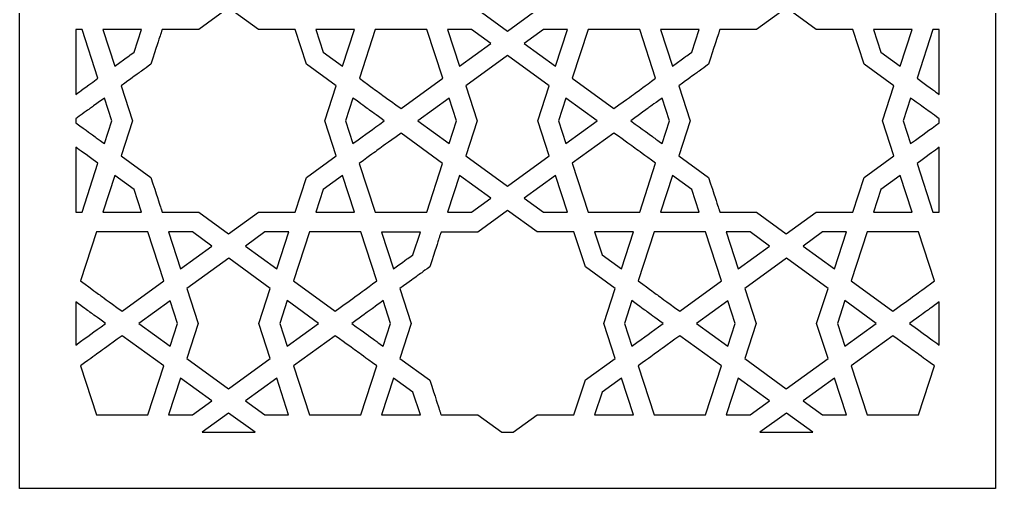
# Model space of a CAD drawing. Header units: millimetres. Extents: x -50 to 50, y -100 to 100.
# Drawn here: x -49.9 to 50.1, y -99.8 to -51.8 of the extents above; entities that cross this region are included whole.
import ezdxf

# ---------------------------------------------------------------- set-up
doc = ezdxf.new("R2010")
doc.units = ezdxf.units.MM
doc.header["$MEASUREMENT"] = 0
doc.layers.add('layer 1', color=7, linetype='Continuous')

msp = doc.modelspace()

# ---------------------------------------------------------------- linework, layer by layer
at = {"layer": 'layer 1', "color": 250}
for points, knots in [([(50.0821, 100.1536), (50.0821, 100.1536), (-49.9181, 100.1536), (-49.9181, 100.1536), (-49.9181, 100.1536), (-49.9181, 100.1536), (-49.9181, -99.8361), (-49.9181, -99.8361), (-49.9181, -99.8361), (-49.9181, -99.8361), (50.0821, -99.8361), (50.0821, -99.8361), (50.0821, -99.8361), (50.0821, -99.8361), (50.0821, 100.1536), (50.0821, 100.1536)], [0, 0, 0, 0, 0.2, 0.2, 0.2, 0.2, 0.4, 0.4, 0.4, 0.4, 0.6, 0.6, 0.6, 0.6, 1, 1, 1, 1]), ([(3.127, -50.7605), (3.127, -50.7605), (0.0804, -52.9745), (0.0804, -52.9745), (0.0804, -52.9745), (0.0804, -52.9745), (-2.963, -50.7626), (-2.963, -50.7626), (-2.963, -50.7626), (-3.4339, -50.7626), (-6.2554, -50.7626), (-6.7268, -50.7626), (-6.7268, -50.7626), (-6.8626, -50.3463), (-6.6851, -50.8924), (-7.8874, -47.1904), (-7.8874, -47.1904), (-7.8874, -47.1904), (-7.8952, -47.1847), (-7.8952, -47.1847), (-7.8952, -47.1847), (-7.8952, -47.1847), (-7.8955, -47.1833), (-7.8955, -47.1833), (-7.8955, -47.1833), (-7.8955, -47.1833), (-10.9372, -44.9728), (-10.9372, -44.9728), (-10.9372, -44.9728), (-10.9372, -44.9728), (-9.7726, -41.3946), (-9.7726, -41.3946), (-9.7726, -41.3946), (-9.7726, -41.3946), (-9.7744, -41.3893), (-9.7744, -41.3893), (-9.7744, -41.3893), (-9.7744, -41.3893), (-9.7726, -41.3836), (-9.7726, -41.3836), (-9.7726, -41.3836), (-9.7726, -41.3836), (-10.9358, -37.8061), (-10.9358, -37.8061), (-10.9358, -37.8061), (-8.763, -36.2271), (-9.4312, -36.7118), (-7.8892, -35.5946), (-7.8892, -35.5946), (-6.7204, -31.9952), (-6.9169, -32.6005), (-6.7278, -32.0206), (-6.7278, -32.0206), (-6.2558, -32.0206), (-3.4329, -32.0206), (-2.9644, -32.0206), (-2.9644, -32.0206), (-2.9644, -32.0206), (0.0819, -29.8065), (0.0819, -29.8065), (0.0819, -29.8065), (0.0819, -29.8065), (3.1256, -32.0185), (3.1256, -32.0185), (3.1256, -32.0185), (3.5966, -32.0185), (6.4181, -32.0185), (6.8894, -32.0185), (6.8894, -32.0185), (6.8894, -32.0185), (8.0585, -35.5977), (8.0585, -35.5977), (8.0585, -35.5977), (8.0585, -35.5977), (11.1002, -37.8082), (11.1002, -37.8082), (11.1002, -37.8082), (11.1002, -37.8082), (9.9371, -41.3854), (9.9371, -41.3854), (9.9371, -41.3854), (9.9371, -41.3854), (9.9381, -41.3882), (9.9381, -41.3882), (9.9381, -41.3882), (9.9381, -41.3882), (9.9371, -41.3911), (9.9371, -41.3911), (9.9371, -41.3911), (9.9371, -41.3911), (9.9378, -41.3939), (9.9378, -41.3939), (9.9378, -41.3939), (9.9378, -41.3939), (9.9371, -41.3963), (9.9371, -41.3963), (9.9371, -41.3963), (9.9371, -41.3963), (11.0991, -44.9746), (11.0991, -44.9746), (11.0991, -44.9746), (11.0991, -44.9746), (8.0571, -47.1854), (8.0571, -47.1854), (8.0571, -47.1854), (8.0571, -47.1854), (6.8908, -50.7605), (6.8908, -50.7605), (6.8908, -50.7605), (6.4184, -50.7605), (3.5955, -50.7605), (3.127, -50.7605)], [0, 0, 0, 0, 0.03448276, 0.03448276, 0.03448276, 0.03448276, 0.06896552, 0.06896552, 0.06896552, 0.06896552, 0.10344828, 0.10344828, 0.10344828, 0.10344828, 0.13793103, 0.13793103, 0.13793103, 0.13793103, 0.17241379, 0.17241379, 0.17241379, 0.17241379, 0.20689655, 0.20689655, 0.20689655, 0.20689655, 0.24137931, 0.24137931, 0.24137931, 0.24137931, 0.27586207, 0.27586207, 0.27586207, 0.27586207, 0.31034483, 0.31034483, 0.31034483, 0.31034483, 0.34482759, 0.34482759, 0.34482759, 0.34482759, 0.37931034, 0.37931034, 0.37931034, 0.37931034, 0.4137931, 0.4137931, 0.4137931, 0.4137931, 0.44827586, 0.44827586, 0.44827586, 0.44827586, 0.48275862, 0.48275862, 0.48275862, 0.48275862, 0.51724138, 0.51724138, 0.51724138, 0.51724138, 0.55172414, 0.55172414, 0.55172414, 0.55172414, 0.5862069, 0.5862069, 0.5862069, 0.5862069, 0.62068966, 0.62068966, 0.62068966, 0.62068966, 0.65517241, 0.65517241, 0.65517241, 0.65517241, 0.68965517, 0.68965517, 0.68965517, 0.68965517, 0.72413793, 0.72413793, 0.72413793, 0.72413793, 0.75862069, 0.75862069, 0.75862069, 0.75862069, 0.79310345, 0.79310345, 0.79310345, 0.79310345, 0.82758621, 0.82758621, 0.82758621, 0.82758621, 0.86206897, 0.86206897, 0.86206897, 0.86206897, 0.89655172, 0.89655172, 0.89655172, 0.89655172, 0.93103448, 0.93103448, 0.93103448, 0.93103448, 1, 1, 1, 1]), ([(-31.5345, -71.5278), (-32.0055, -71.5278), (-34.8269, -71.5278), (-35.2982, -71.5278), (-35.2982, -71.5278), (-35.4333, -71.1136), (-35.2563, -71.6583), (-36.459, -67.9556), (-36.459, -67.9556), (-36.459, -67.9556), (-36.4666, -67.95), (-36.4666, -67.95), (-36.4666, -67.95), (-36.4666, -67.95), (-36.4672, -67.9486), (-36.4672, -67.9486), (-36.4672, -67.9486), (-36.4672, -67.9486), (-39.5085, -65.738), (-39.5085, -65.738), (-39.5085, -65.738), (-39.5085, -65.738), (-38.344, -62.1601), (-38.344, -62.1601), (-38.344, -62.1601), (-38.344, -62.1601), (-38.3458, -62.1545), (-38.3458, -62.1545), (-38.3458, -62.1545), (-38.3458, -62.1545), (-38.344, -62.1489), (-38.344, -62.1489), (-38.344, -62.1489), (-38.344, -62.1489), (-39.5074, -58.5713), (-39.5074, -58.5713), (-39.5074, -58.5713), (-37.3414, -56.9972), (-38.0325, -57.4989), (-36.4604, -56.3601), (-36.4604, -56.3601), (-35.2924, -52.7621), (-35.4922, -53.377), (-35.2993, -52.7858), (-35.2993, -52.7858), (-34.8272, -52.7858), (-32.0042, -52.7858), (-31.5359, -52.7858), (-31.5359, -52.7858), (-31.5359, -52.7858), (-28.4894, -50.5717), (-28.4894, -50.5717), (-28.4894, -50.5717), (-28.4894, -50.5717), (-25.4457, -52.784), (-25.4457, -52.784), (-25.4457, -52.784), (-24.9746, -52.784), (-22.1532, -52.784), (-21.6819, -52.784), (-21.6819, -52.784), (-21.6819, -52.784), (-20.5129, -56.3633), (-20.5129, -56.3633), (-20.5129, -56.3633), (-20.5129, -56.3633), (-17.4713, -58.5734), (-17.4713, -58.5734), (-17.4713, -58.5734), (-17.4713, -58.5734), (-18.6344, -62.151), (-18.6344, -62.151), (-18.6344, -62.151), (-18.6344, -62.151), (-18.6335, -62.1534), (-18.6335, -62.1534), (-18.6335, -62.1534), (-18.6335, -62.1534), (-18.6344, -62.1563), (-18.6344, -62.1563), (-18.6344, -62.1563), (-18.6344, -62.1563), (-18.6335, -62.1591), (-18.6335, -62.1591), (-18.6335, -62.1591), (-18.6335, -62.1591), (-18.6344, -62.1619), (-18.6344, -62.1619), (-18.6344, -62.1619), (-18.6344, -62.1619), (-17.4724, -65.7401), (-17.4724, -65.7401), (-17.4724, -65.7401), (-17.4724, -65.7401), (-20.5144, -67.9506), (-20.5144, -67.9506), (-20.5144, -67.9506), (-20.5144, -67.9506), (-21.6807, -71.5257), (-21.6807, -71.5257), (-21.6807, -71.5257), (-22.1529, -71.5257), (-24.976, -71.5257), (-25.4444, -71.5257), (-25.4444, -71.5257), (-25.4444, -71.5257), (-28.4908, -73.7396), (-28.4908, -73.7396), (-28.4908, -73.7396), (-28.4908, -73.7396), (-31.5345, -71.5278), (-31.5345, -71.5278)], [0, 0, 0, 0, 0.03448276, 0.03448276, 0.03448276, 0.03448276, 0.06896552, 0.06896552, 0.06896552, 0.06896552, 0.10344828, 0.10344828, 0.10344828, 0.10344828, 0.13793103, 0.13793103, 0.13793103, 0.13793103, 0.17241379, 0.17241379, 0.17241379, 0.17241379, 0.20689655, 0.20689655, 0.20689655, 0.20689655, 0.24137931, 0.24137931, 0.24137931, 0.24137931, 0.27586207, 0.27586207, 0.27586207, 0.27586207, 0.31034483, 0.31034483, 0.31034483, 0.31034483, 0.34482759, 0.34482759, 0.34482759, 0.34482759, 0.37931034, 0.37931034, 0.37931034, 0.37931034, 0.4137931, 0.4137931, 0.4137931, 0.4137931, 0.44827586, 0.44827586, 0.44827586, 0.44827586, 0.48275862, 0.48275862, 0.48275862, 0.48275862, 0.51724138, 0.51724138, 0.51724138, 0.51724138, 0.55172414, 0.55172414, 0.55172414, 0.55172414, 0.5862069, 0.5862069, 0.5862069, 0.5862069, 0.62068966, 0.62068966, 0.62068966, 0.62068966, 0.65517241, 0.65517241, 0.65517241, 0.65517241, 0.68965517, 0.68965517, 0.68965517, 0.68965517, 0.72413793, 0.72413793, 0.72413793, 0.72413793, 0.75862069, 0.75862069, 0.75862069, 0.75862069, 0.79310345, 0.79310345, 0.79310345, 0.79310345, 0.82758621, 0.82758621, 0.82758621, 0.82758621, 0.86206897, 0.86206897, 0.86206897, 0.86206897, 0.89655172, 0.89655172, 0.89655172, 0.89655172, 0.93103448, 0.93103448, 0.93103448, 0.93103448, 1, 1, 1, 1]), ([(38.5092, -62.1534), (38.5092, -62.1534), (38.5085, -62.1563), (38.5085, -62.1563), (38.5085, -62.1563), (38.5085, -62.1563), (38.5092, -62.1591), (38.5092, -62.1591), (38.5092, -62.1591), (38.5092, -62.1591), (38.5085, -62.1619), (38.5085, -62.1619), (38.5085, -62.1619), (38.5085, -62.1619), (39.6706, -65.7401), (39.6706, -65.7401), (39.6706, -65.7401), (39.6706, -65.7401), (36.6286, -67.9506), (36.6286, -67.9506), (36.6286, -67.9506), (36.6286, -67.9506), (35.4623, -71.5257), (35.4623, -71.5257), (35.4623, -71.5257), (34.9899, -71.5257), (32.167, -71.5257), (31.6985, -71.5257), (31.6985, -71.5257), (31.6985, -71.5257), (28.6519, -73.7396), (28.6519, -73.7396), (28.6519, -73.7396), (28.6519, -73.7396), (25.6085, -71.5278), (25.6085, -71.5278), (25.6085, -71.5278), (25.1372, -71.5278), (22.316, -71.5278), (21.8447, -71.5278), (21.8447, -71.5278), (21.7075, -71.1073), (21.8853, -71.6541), (20.6837, -67.9556), (20.6837, -67.9556), (20.6837, -67.9556), (20.6763, -67.95), (20.6763, -67.95), (20.6763, -67.95), (20.6763, -67.95), (20.6756, -67.9486), (20.6756, -67.9486), (20.6756, -67.9486), (20.6756, -67.9486), (17.6343, -65.738), (17.6343, -65.738), (17.6343, -65.738), (17.6343, -65.738), (18.7988, -62.1601), (18.7988, -62.1601), (18.7988, -62.1601), (18.7988, -62.1601), (18.7971, -62.1545), (18.7971, -62.1545), (18.7971, -62.1545), (18.7971, -62.1545), (18.7988, -62.1489), (18.7988, -62.1489), (18.7988, -62.1489), (18.7988, -62.1489), (17.6354, -58.5713), (17.6354, -58.5713), (17.6354, -58.5713), (19.7965, -57.0011), (19.1135, -57.4968), (20.6823, -56.3601), (20.6823, -56.3601), (21.8486, -52.7678), (21.6472, -53.3876), (21.8437, -52.7858), (21.8437, -52.7858), (22.3157, -52.7858), (25.1386, -52.7858), (25.6071, -52.7858), (25.6071, -52.7858), (25.6071, -52.7858), (28.6533, -50.5717), (28.6533, -50.5717), (28.6533, -50.5717), (28.6533, -50.5717), (31.6971, -52.784), (31.6971, -52.784), (31.6971, -52.784), (32.168, -52.784), (34.9896, -52.784), (35.4609, -52.784), (35.4609, -52.784), (35.4609, -52.784), (36.63, -56.3633), (36.63, -56.3633), (36.63, -56.3633), (36.63, -56.3633), (39.6716, -58.5734), (39.6716, -58.5734), (39.6716, -58.5734), (39.6716, -58.5734), (38.5085, -62.151), (38.5085, -62.151), (38.5085, -62.151), (38.5085, -62.151), (38.5092, -62.1534), (38.5092, -62.1534)], [0, 0, 0, 0, 0.03448276, 0.03448276, 0.03448276, 0.03448276, 0.06896552, 0.06896552, 0.06896552, 0.06896552, 0.10344828, 0.10344828, 0.10344828, 0.10344828, 0.13793103, 0.13793103, 0.13793103, 0.13793103, 0.17241379, 0.17241379, 0.17241379, 0.17241379, 0.20689655, 0.20689655, 0.20689655, 0.20689655, 0.24137931, 0.24137931, 0.24137931, 0.24137931, 0.27586207, 0.27586207, 0.27586207, 0.27586207, 0.31034483, 0.31034483, 0.31034483, 0.31034483, 0.34482759, 0.34482759, 0.34482759, 0.34482759, 0.37931034, 0.37931034, 0.37931034, 0.37931034, 0.4137931, 0.4137931, 0.4137931, 0.4137931, 0.44827586, 0.44827586, 0.44827586, 0.44827586, 0.48275862, 0.48275862, 0.48275862, 0.48275862, 0.51724138, 0.51724138, 0.51724138, 0.51724138, 0.55172414, 0.55172414, 0.55172414, 0.55172414, 0.5862069, 0.5862069, 0.5862069, 0.5862069, 0.62068966, 0.62068966, 0.62068966, 0.62068966, 0.65517241, 0.65517241, 0.65517241, 0.65517241, 0.68965517, 0.68965517, 0.68965517, 0.68965517, 0.72413793, 0.72413793, 0.72413793, 0.72413793, 0.75862069, 0.75862069, 0.75862069, 0.75862069, 0.79310345, 0.79310345, 0.79310345, 0.79310345, 0.82758621, 0.82758621, 0.82758621, 0.82758621, 0.86206897, 0.86206897, 0.86206897, 0.86206897, 0.89655172, 0.89655172, 0.89655172, 0.89655172, 0.93103448, 0.93103448, 0.93103448, 0.93103448, 1, 1, 1, 1]), ([(-44.1584, -52.7819), (-44.1584, -52.7819), (-43.5093, -52.7819), (-43.5093, -52.7819), (-43.5093, -52.7819), (-43.5093, -52.7819), (-41.8799, -57.7984), (-41.8799, -57.7984), (-41.8799, -57.7984), (-43.4464, -58.9368), (-43.554, -59.0151), (-44.1584, -59.454), (-44.1584, -59.454), (-44.1584, -59.454), (-44.1584, -52.7819), (-44.1584, -52.7819)], [0, 0, 0, 0, 0.2, 0.2, 0.2, 0.2, 0.4, 0.4, 0.4, 0.4, 0.6, 0.6, 0.6, 0.6, 1, 1, 1, 1]), ([(-37.4198, -52.7858), (-37.4198, -52.7858), (-38.1794, -55.1145), (-38.1794, -55.1145), (-38.1794, -55.1145), (-38.918, -55.6514), (-38.492, -55.3424), (-40.163, -56.5531), (-40.163, -56.5531), (-40.163, -56.5531), (-41.3865, -52.7858), (-41.3865, -52.7858), (-41.3865, -52.7858), (-41.3865, -52.7858), (-37.4198, -52.7858), (-37.4198, -52.7858)], [0, 0, 0, 0, 0.2, 0.2, 0.2, 0.2, 0.4, 0.4, 0.4, 0.4, 0.6, 0.6, 0.6, 0.6, 1, 1, 1, 1]), ([(-15.5908, -52.784), (-15.5908, -52.784), (-16.815, -56.5531), (-16.815, -56.5531), (-16.815, -56.5531), (-16.815, -56.5531), (-18.7995, -55.1109), (-18.7995, -55.1109), (-18.7995, -55.1109), (-18.7995, -55.1109), (-19.5593, -52.784), (-19.5593, -52.784), (-19.5593, -52.784), (-19.5593, -52.784), (-15.5908, -52.784), (-15.5908, -52.784)], [0, 0, 0, 0, 0.2, 0.2, 0.2, 0.2, 0.4, 0.4, 0.4, 0.4, 0.6, 0.6, 0.6, 0.6, 1, 1, 1, 1]), ([(-15.0987, -57.8005), (-15.0987, -57.8005), (-13.4694, -52.7837), (-13.4694, -52.7837), (-13.4694, -52.7837), (-13.4694, -52.7837), (-8.189, -52.7837), (-8.189, -52.7837), (-8.189, -52.7837), (-8.189, -52.7837), (-6.5599, -57.8005), (-6.5599, -57.8005), (-6.5599, -57.8005), (-6.5599, -57.8005), (-10.8282, -60.9025), (-10.8282, -60.9025), (-10.8282, -60.9025), (-14.0247, -58.5819), (-12.3377, -59.8071), (-15.0987, -57.8005)], [0, 0, 0, 0, 0.16666667, 0.16666667, 0.16666667, 0.16666667, 0.33333333, 0.33333333, 0.33333333, 0.33333333, 0.5, 0.5, 0.5, 0.5, 0.66666667, 0.66666667, 0.66666667, 0.66666667, 1, 1, 1, 1]), ([(-1.6376, -54.2233), (-1.6376, -54.2233), (-4.8436, -56.5531), (-4.8436, -56.5531), (-4.8436, -56.5531), (-4.8436, -56.5531), (-6.0678, -52.7837), (-6.0678, -52.7837), (-6.0678, -52.7837), (-6.0678, -52.7837), (-3.6181, -52.7837), (-3.6181, -52.7837), (-3.6181, -52.7837), (-3.6181, -52.7837), (-1.6376, -54.2233), (-1.6376, -54.2233)], [0, 0, 0, 0, 0.2, 0.2, 0.2, 0.2, 0.4, 0.4, 0.4, 0.4, 0.6, 0.6, 0.6, 0.6, 1, 1, 1, 1]), ([(6.2318, -52.7819), (6.2318, -52.7819), (5.0077, -56.5513), (5.0077, -56.5513), (5.0077, -56.5513), (5.0077, -56.5513), (1.802, -54.2212), (1.802, -54.2212), (1.802, -54.2212), (1.802, -54.2212), (3.7825, -52.7819), (3.7825, -52.7819), (3.7825, -52.7819), (4.0873, -52.7819), (5.92, -52.7819), (6.2318, -52.7819)], [0, 0, 0, 0, 0.2, 0.2, 0.2, 0.2, 0.4, 0.4, 0.4, 0.4, 0.6, 0.6, 0.6, 0.6, 1, 1, 1, 1]), ([(8.3531, -52.7819), (8.3531, -52.7819), (13.6335, -52.7819), (13.6335, -52.7819), (13.6335, -52.7819), (13.6335, -52.7819), (15.2629, -57.7984), (15.2629, -57.7984), (15.2629, -57.7984), (12.772, -59.6085), (13.9711, -58.7378), (10.9922, -60.9004), (10.9922, -60.9004), (10.9922, -60.9004), (6.724, -57.7984), (6.724, -57.7984), (6.724, -57.7984), (6.724, -57.7984), (8.3531, -52.7819), (8.3531, -52.7819)], [0, 0, 0, 0, 0.16666667, 0.16666667, 0.16666667, 0.16666667, 0.33333333, 0.33333333, 0.33333333, 0.33333333, 0.5, 0.5, 0.5, 0.5, 0.66666667, 0.66666667, 0.66666667, 0.66666667, 1, 1, 1, 1]), ([(19.7231, -52.7858), (19.7231, -52.7858), (18.9636, -55.1145), (18.9636, -55.1145), (18.9636, -55.1145), (18.2284, -55.6489), (18.6545, -55.3399), (16.9799, -56.5531), (16.9799, -56.5531), (16.9799, -56.5531), (15.7565, -52.7858), (15.7565, -52.7858), (15.7565, -52.7858), (15.7565, -52.7858), (19.7231, -52.7858), (19.7231, -52.7858)], [0, 0, 0, 0, 0.2, 0.2, 0.2, 0.2, 0.4, 0.4, 0.4, 0.4, 0.6, 0.6, 0.6, 0.6, 1, 1, 1, 1]), ([(38.3434, -55.1109), (38.3434, -55.1109), (37.5835, -52.784), (37.5835, -52.784), (37.5835, -52.784), (37.5835, -52.784), (41.5519, -52.784), (41.5519, -52.784), (41.5519, -52.784), (41.5519, -52.784), (40.3278, -56.5531), (40.3278, -56.5531), (40.3278, -56.5531), (40.3278, -56.5531), (38.3434, -55.1109), (38.3434, -55.1109)], [0, 0, 0, 0, 0.2, 0.2, 0.2, 0.2, 0.4, 0.4, 0.4, 0.4, 0.6, 0.6, 0.6, 0.6, 1, 1, 1, 1]), ([(44.3223, -59.4561), (43.7579, -59.0462), (43.8065, -59.0811), (42.0441, -57.8005), (42.0441, -57.8005), (42.0441, -57.8005), (43.6735, -52.7837), (43.6735, -52.7837), (43.6735, -52.7837), (43.6735, -52.7837), (44.3223, -52.7837), (44.3223, -52.7837), (44.3223, -52.7837), (44.3223, -52.7837), (44.3223, -59.4561), (44.3223, -59.4561)], [0, 0, 0, 0, 0.2, 0.2, 0.2, 0.2, 0.4, 0.4, 0.4, 0.4, 0.6, 0.6, 0.6, 0.6, 1, 1, 1, 1]), ([(-4.1885, -65.7401), (-4.1885, -65.7401), (-3.0254, -62.1623), (-3.0254, -62.1623), (-3.0254, -62.1623), (-3.0254, -62.1623), (-3.0279, -62.1545), (-3.0279, -62.1545), (-3.0279, -62.1545), (-3.0279, -62.1545), (-3.0268, -62.1517), (-3.0268, -62.1517), (-3.0268, -62.1517), (-3.0268, -62.1517), (-4.1875, -58.5738), (-4.1875, -58.5738), (-4.1875, -58.5738), (-4.1875, -58.5738), (0.0836, -55.4701), (0.0836, -55.4701), (0.0836, -55.4701), (0.0836, -55.4701), (4.3515, -58.5717), (4.3515, -58.5717), (4.3515, -58.5717), (4.3515, -58.5717), (3.1884, -62.1496), (3.1884, -62.1496), (3.1884, -62.1496), (3.1884, -62.1496), (3.1891, -62.152), (3.1891, -62.152), (3.1891, -62.152), (3.1891, -62.152), (3.1881, -62.1548), (3.1881, -62.1548), (3.1881, -62.1548), (3.1881, -62.1548), (3.1891, -62.1577), (3.1891, -62.1577), (3.1891, -62.1577), (3.1891, -62.1577), (3.1884, -62.1605), (3.1884, -62.1605), (3.1884, -62.1605), (3.1884, -62.1605), (4.3501, -65.7377), (4.3501, -65.7377), (4.3501, -65.7377), (4.3501, -65.7377), (0.0794, -68.8417), (0.0794, -68.8417), (0.0794, -68.8417), (0.0794, -68.8417), (-4.1885, -65.7401), (-4.1885, -65.7401)], [0, 0, 0, 0, 0.06666667, 0.06666667, 0.06666667, 0.06666667, 0.13333333, 0.13333333, 0.13333333, 0.13333333, 0.2, 0.2, 0.2, 0.2, 0.26666667, 0.26666667, 0.26666667, 0.26666667, 0.33333333, 0.33333333, 0.33333333, 0.33333333, 0.4, 0.4, 0.4, 0.4, 0.46666667, 0.46666667, 0.46666667, 0.46666667, 0.53333333, 0.53333333, 0.53333333, 0.53333333, 0.6, 0.6, 0.6, 0.6, 0.66666667, 0.66666667, 0.66666667, 0.66666667, 0.73333333, 0.73333333, 0.73333333, 0.73333333, 0.8, 0.8, 0.8, 0.8, 0.86666667, 0.86666667, 0.86666667, 0.86666667, 1, 1, 1, 1]), ([(-44.1584, -61.9509), (-42.0802, -60.4421), (-43.1446, -61.215), (-41.2248, -59.8198), (-41.2248, -59.8198), (-41.2248, -59.8198), (-40.4658, -62.1541), (-40.4658, -62.1541), (-40.4658, -62.1541), (-40.4658, -62.1541), (-41.2259, -64.4899), (-41.2259, -64.4899), (-41.2259, -64.4899), (-42.1561, -63.8143), (-41.8385, -64.044), (-44.1584, -62.3598), (-44.1584, -62.3598), (-44.1584, -62.3598), (-44.1584, -61.9509), (-44.1584, -61.9509)], [0, 0, 0, 0, 0.16666667, 0.16666667, 0.16666667, 0.16666667, 0.33333333, 0.33333333, 0.33333333, 0.33333333, 0.5, 0.5, 0.5, 0.5, 0.66666667, 0.66666667, 0.66666667, 0.66666667, 1, 1, 1, 1]), ([(-15.7547, -64.4916), (-15.7547, -64.4916), (-16.513, -62.1566), (-16.513, -62.1566), (-16.513, -62.1566), (-16.513, -62.1566), (-15.7539, -59.8219), (-15.7539, -59.8219), (-15.7539, -59.8219), (-13.9167, -61.1572), (-14.4381, -60.7783), (-12.5402, -62.1563), (-12.5402, -62.1563), (-13.9224, -63.1596), (-14.2116, -63.3695), (-15.7547, -64.4916)], [0, 0, 0, 0, 0.2, 0.2, 0.2, 0.2, 0.4, 0.4, 0.4, 0.4, 0.6, 0.6, 0.6, 0.6, 1, 1, 1, 1]), ([(-9.1182, -62.1573), (-9.1182, -62.1573), (-5.9051, -59.8219), (-5.9051, -59.8219), (-5.9051, -59.8219), (-5.9051, -59.8219), (-5.1474, -62.1548), (-5.1474, -62.1548), (-5.1474, -62.1548), (-5.1474, -62.1548), (-5.9066, -64.4916), (-5.9066, -64.4916), (-5.9066, -64.4916), (-5.9066, -64.4916), (-9.1182, -62.1573), (-9.1182, -62.1573)], [0, 0, 0, 0, 0.2, 0.2, 0.2, 0.2, 0.4, 0.4, 0.4, 0.4, 0.6, 0.6, 0.6, 0.6, 1, 1, 1, 1]), ([(6.0678, -64.4895), (6.0678, -64.4895), (5.3097, -62.1552), (5.3097, -62.1552), (5.3097, -62.1552), (5.3097, -62.1552), (6.0688, -59.8198), (6.0688, -59.8198), (6.0688, -59.8198), (6.0688, -59.8198), (9.2812, -62.1541), (9.2812, -62.1541), (9.2812, -62.1541), (9.2812, -62.1541), (6.0678, -64.4895), (6.0678, -64.4895)], [0, 0, 0, 0, 0.2, 0.2, 0.2, 0.2, 0.4, 0.4, 0.4, 0.4, 0.6, 0.6, 0.6, 0.6, 1, 1, 1, 1]), ([(15.918, -59.8198), (15.918, -59.8198), (16.6769, -62.1541), (16.6769, -62.1541), (16.6769, -62.1541), (16.6769, -62.1541), (15.917, -64.4899), (15.917, -64.4899), (15.917, -64.4899), (14.9507, -63.7879), (15.3324, -64.0641), (12.7028, -62.1552), (12.7028, -62.1552), (15.1613, -60.3705), (13.9164, -61.2743), (15.918, -59.8198)], [0, 0, 0, 0, 0.2, 0.2, 0.2, 0.2, 0.4, 0.4, 0.4, 0.4, 0.6, 0.6, 0.6, 0.6, 1, 1, 1, 1]), ([(44.3223, -62.3598), (43.174, -63.1934), (42.8205, -63.4502), (41.3882, -64.4916), (41.3882, -64.4916), (41.3882, -64.4916), (40.6298, -62.1566), (40.6298, -62.1566), (40.6298, -62.1566), (40.6298, -62.1566), (41.389, -59.8219), (41.389, -59.8219), (41.389, -59.8219), (43.1289, -61.0863), (42.7546, -60.8146), (44.3223, -61.9527), (44.3223, -61.9527), (44.3223, -61.9527), (44.3223, -62.3598), (44.3223, -62.3598)], [0, 0, 0, 0, 0.16666667, 0.16666667, 0.16666667, 0.16666667, 0.33333333, 0.33333333, 0.33333333, 0.33333333, 0.5, 0.5, 0.5, 0.5, 0.66666667, 0.66666667, 0.66666667, 0.66666667, 1, 1, 1, 1]), ([(-13.4708, -71.53), (-13.4708, -71.53), (-15.1001, -66.5131), (-15.1001, -66.5131), (-15.1001, -66.5131), (-12.6545, -64.7361), (-13.8035, -65.5701), (-10.8296, -63.4111), (-10.8296, -63.4111), (-10.8296, -63.4111), (-6.5613, -66.5131), (-6.5613, -66.5131), (-6.5613, -66.5131), (-6.5613, -66.5131), (-8.1904, -71.53), (-8.1904, -71.53), (-8.1904, -71.53), (-8.1904, -71.53), (-13.4708, -71.53), (-13.4708, -71.53)], [0, 0, 0, 0, 0.16666667, 0.16666667, 0.16666667, 0.16666667, 0.33333333, 0.33333333, 0.33333333, 0.33333333, 0.5, 0.5, 0.5, 0.5, 0.66666667, 0.66666667, 0.66666667, 0.66666667, 1, 1, 1, 1]), ([(10.9908, -63.409), (13.5939, -65.2987), (12.7113, -64.6578), (15.2615, -66.5109), (15.2615, -66.5109), (15.2615, -66.5109), (13.632, -71.5278), (13.632, -71.5278), (13.632, -71.5278), (13.632, -71.5278), (8.352, -71.5278), (8.352, -71.5278), (8.352, -71.5278), (8.352, -71.5278), (6.7225, -66.5113), (6.7225, -66.5113), (6.7225, -66.5113), (6.7225, -66.5113), (10.9908, -63.409), (10.9908, -63.409)], [0, 0, 0, 0, 0.16666667, 0.16666667, 0.16666667, 0.16666667, 0.33333333, 0.33333333, 0.33333333, 0.33333333, 0.5, 0.5, 0.5, 0.5, 0.66666667, 0.66666667, 0.66666667, 0.66666667, 1, 1, 1, 1]), ([(-44.1584, -64.8564), (-43.6645, -65.2152), (-43.3164, -65.4681), (-41.8815, -66.5109), (-41.8815, -66.5109), (-41.8815, -66.5109), (-43.5107, -71.5278), (-43.5107, -71.5278), (-43.5107, -71.5278), (-43.5107, -71.5278), (-44.1584, -71.5278), (-44.1584, -71.5278), (-44.1584, -71.5278), (-44.1584, -71.5278), (-44.1584, -64.8564), (-44.1584, -64.8564)], [0, 0, 0, 0, 0.2, 0.2, 0.2, 0.2, 0.4, 0.4, 0.4, 0.4, 0.6, 0.6, 0.6, 0.6, 1, 1, 1, 1]), ([(44.3223, -71.53), (44.3223, -71.53), (43.6721, -71.53), (43.6721, -71.53), (43.6721, -71.53), (43.6721, -71.53), (42.0427, -66.5131), (42.0427, -66.5131), (42.0427, -66.5131), (43.5892, -65.3894), (43.6993, -65.3094), (44.3223, -64.8568), (44.3223, -64.8568), (44.3223, -64.8568), (44.3223, -71.53), (44.3223, -71.53)], [0, 0, 0, 0, 0.2, 0.2, 0.2, 0.2, 0.4, 0.4, 0.4, 0.4, 0.6, 0.6, 0.6, 0.6, 1, 1, 1, 1]), ([(-38.1799, -69.1974), (-38.1799, -69.1974), (-37.419, -71.5278), (-37.419, -71.5278), (-37.419, -71.5278), (-37.419, -71.5278), (-41.3892, -71.5278), (-41.3892, -71.5278), (-41.3892, -71.5278), (-41.3892, -71.5278), (-40.1647, -67.7573), (-40.1647, -67.7573), (-40.1647, -67.7573), (-40.1647, -67.7573), (-38.1799, -69.1974), (-38.1799, -69.1974)], [0, 0, 0, 0, 0.2, 0.2, 0.2, 0.2, 0.4, 0.4, 0.4, 0.4, 0.6, 0.6, 0.6, 0.6, 1, 1, 1, 1]), ([(-19.5585, -71.5257), (-19.5585, -71.5257), (-18.8007, -69.2026), (-18.8007, -69.2026), (-18.8007, -69.2026), (-18.8007, -69.2026), (-16.8163, -67.7605), (-16.8163, -67.7605), (-16.8163, -67.7605), (-16.8163, -67.7605), (-15.5936, -71.5257), (-15.5936, -71.5257), (-15.5936, -71.5257), (-15.5936, -71.5257), (-19.5585, -71.5257), (-19.5585, -71.5257)], [0, 0, 0, 0, 0.2, 0.2, 0.2, 0.2, 0.4, 0.4, 0.4, 0.4, 0.6, 0.6, 0.6, 0.6, 1, 1, 1, 1]), ([(-4.845, -67.7605), (-4.845, -67.7605), (-1.639, -70.0906), (-1.639, -70.0906), (-1.639, -70.0906), (-1.639, -70.0906), (-3.6195, -71.53), (-3.6195, -71.53), (-3.6195, -71.53), (-3.6195, -71.53), (-6.0692, -71.53), (-6.0692, -71.53), (-6.0692, -71.53), (-6.0692, -71.53), (-4.845, -67.7605), (-4.845, -67.7605)], [0, 0, 0, 0, 0.2, 0.2, 0.2, 0.2, 0.4, 0.4, 0.4, 0.4, 0.6, 0.6, 0.6, 0.6, 1, 1, 1, 1]), ([(5.0063, -67.7584), (5.0063, -67.7584), (6.2304, -71.5278), (6.2304, -71.5278), (6.2304, -71.5278), (5.9189, -71.5278), (4.0873, -71.5278), (3.7811, -71.5278), (3.7811, -71.5278), (3.7811, -71.5278), (1.8006, -70.0885), (1.8006, -70.0885), (1.8006, -70.0885), (1.8006, -70.0885), (5.0063, -67.7584), (5.0063, -67.7584)], [0, 0, 0, 0, 0.2, 0.2, 0.2, 0.2, 0.4, 0.4, 0.4, 0.4, 0.6, 0.6, 0.6, 0.6, 1, 1, 1, 1]), ([(16.9781, -67.7573), (16.9781, -67.7573), (18.9629, -69.1974), (18.9629, -69.1974), (18.9629, -69.1974), (18.9629, -69.1974), (19.7238, -71.5278), (19.7238, -71.5278), (19.7238, -71.5278), (19.7238, -71.5278), (15.7537, -71.5278), (15.7537, -71.5278), (15.7537, -71.5278), (15.7537, -71.5278), (16.9781, -67.7573), (16.9781, -67.7573)], [0, 0, 0, 0, 0.2, 0.2, 0.2, 0.2, 0.4, 0.4, 0.4, 0.4, 0.6, 0.6, 0.6, 0.6, 1, 1, 1, 1]), ([(37.5842, -71.5257), (37.5842, -71.5257), (38.342, -69.2026), (38.342, -69.2026), (38.342, -69.2026), (38.342, -69.2026), (40.3264, -67.7605), (40.3264, -67.7605), (40.3264, -67.7605), (40.3264, -67.7605), (41.5495, -71.5257), (41.5495, -71.5257), (41.5495, -71.5257), (41.5495, -71.5257), (37.5842, -71.5257), (37.5842, -71.5257)], [0, 0, 0, 0, 0.2, 0.2, 0.2, 0.2, 0.4, 0.4, 0.4, 0.4, 0.6, 0.6, 0.6, 0.6, 1, 1, 1, 1]), ([(-0.5091, -94.0766), (-0.5091, -94.0766), (-2.963, -92.293), (-2.963, -92.293), (-2.963, -92.293), (-3.4339, -92.293), (-6.2554, -92.293), (-6.7268, -92.293), (-6.7268, -92.293), (-6.8622, -91.8785), (-6.6848, -92.4235), (-7.8874, -88.7207), (-7.8874, -88.7207), (-7.8874, -88.7207), (-7.8952, -88.7152), (-7.8952, -88.7152), (-7.8952, -88.7152), (-7.8952, -88.7152), (-7.8955, -88.7137), (-7.8955, -88.7137), (-7.8955, -88.7137), (-7.8955, -88.7137), (-10.9372, -86.5036), (-10.9372, -86.5036), (-10.9372, -86.5036), (-10.9372, -86.5036), (-9.7726, -82.9254), (-9.7726, -82.9254), (-9.7726, -82.9254), (-9.7726, -82.9254), (-9.7744, -82.9197), (-9.7744, -82.9197), (-9.7744, -82.9197), (-9.7744, -82.9197), (-9.7726, -82.9143), (-9.7726, -82.9143), (-9.7726, -82.9143), (-9.7726, -82.9143), (-10.9358, -79.3368), (-10.9358, -79.3368), (-10.9358, -79.3368), (-8.763, -77.7574), (-9.4312, -78.2425), (-7.8892, -77.1253), (-7.8892, -77.1253), (-6.7201, -73.5245), (-6.9201, -74.1397), (-6.7278, -73.5513), (-6.7278, -73.5513), (-6.2558, -73.5513), (-3.4329, -73.5513), (-2.9644, -73.5513), (-2.9644, -73.5513), (-2.9644, -73.5513), (0.0819, -71.3373), (0.0819, -71.3373), (0.0819, -71.3373), (0.0819, -71.3373), (3.1256, -73.5492), (3.1256, -73.5492), (3.1256, -73.5492), (3.5966, -73.5492), (6.4181, -73.5492), (6.8894, -73.5492), (6.8894, -73.5492), (6.8894, -73.5492), (8.0585, -77.1285), (8.0585, -77.1285), (8.0585, -77.1285), (8.0585, -77.1285), (11.1002, -79.339), (11.1002, -79.339), (11.1002, -79.339), (11.1002, -79.339), (9.9371, -82.9161), (9.9371, -82.9161), (9.9371, -82.9161), (9.9371, -82.9161), (9.9381, -82.9186), (9.9381, -82.9186), (9.9381, -82.9186), (9.9381, -82.9186), (9.9371, -82.9218), (9.9371, -82.9218), (9.9371, -82.9218), (9.9371, -82.9218), (9.9378, -82.9247), (9.9378, -82.9247), (9.9378, -82.9247), (9.9378, -82.9247), (9.9371, -82.9271), (9.9371, -82.9271), (9.9371, -82.9271), (9.9371, -82.9271), (11.0991, -86.5054), (11.0991, -86.5054), (11.0991, -86.5054), (11.0991, -86.5054), (8.0571, -88.7162), (8.0571, -88.7162), (8.0571, -88.7162), (8.0571, -88.7162), (6.8908, -92.2909), (6.8908, -92.2909), (6.8908, -92.2909), (6.4184, -92.2909), (3.5955, -92.2909), (3.127, -92.2909), (3.127, -92.2909), (3.127, -92.2909), (0.6703, -94.0766), (0.6703, -94.0766), (0.6703, -94.0766), (0.6703, -94.0766), (-0.5091, -94.0766), (-0.5091, -94.0766)], [0, 0, 0, 0, 0.03333333, 0.03333333, 0.03333333, 0.03333333, 0.06666667, 0.06666667, 0.06666667, 0.06666667, 0.1, 0.1, 0.1, 0.1, 0.13333333, 0.13333333, 0.13333333, 0.13333333, 0.16666667, 0.16666667, 0.16666667, 0.16666667, 0.2, 0.2, 0.2, 0.2, 0.23333333, 0.23333333, 0.23333333, 0.23333333, 0.26666667, 0.26666667, 0.26666667, 0.26666667, 0.3, 0.3, 0.3, 0.3, 0.33333333, 0.33333333, 0.33333333, 0.33333333, 0.36666667, 0.36666667, 0.36666667, 0.36666667, 0.4, 0.4, 0.4, 0.4, 0.43333333, 0.43333333, 0.43333333, 0.43333333, 0.46666667, 0.46666667, 0.46666667, 0.46666667, 0.5, 0.5, 0.5, 0.5, 0.53333333, 0.53333333, 0.53333333, 0.53333333, 0.56666667, 0.56666667, 0.56666667, 0.56666667, 0.6, 0.6, 0.6, 0.6, 0.63333333, 0.63333333, 0.63333333, 0.63333333, 0.66666667, 0.66666667, 0.66666667, 0.66666667, 0.7, 0.7, 0.7, 0.7, 0.73333333, 0.73333333, 0.73333333, 0.73333333, 0.76666667, 0.76666667, 0.76666667, 0.76666667, 0.8, 0.8, 0.8, 0.8, 0.83333333, 0.83333333, 0.83333333, 0.83333333, 0.86666667, 0.86666667, 0.86666667, 0.86666667, 0.9, 0.9, 0.9, 0.9, 0.93333333, 0.93333333, 0.93333333, 0.93333333, 1, 1, 1, 1]), ([(-36.7604, -73.5492), (-36.7604, -73.5492), (-35.1313, -78.5657), (-35.1313, -78.5657), (-35.1313, -78.5657), (-35.1313, -78.5657), (-39.3995, -81.6676), (-39.3995, -81.6676), (-39.3995, -81.6676), (-42.596, -79.3472), (-40.909, -80.5724), (-43.6702, -78.5657), (-43.6702, -78.5657), (-43.6702, -78.5657), (-42.0409, -73.5492), (-42.0409, -73.5492), (-42.0409, -73.5492), (-42.0409, -73.5492), (-36.7604, -73.5492), (-36.7604, -73.5492)], [0, 0, 0, 0, 0.16666667, 0.16666667, 0.16666667, 0.16666667, 0.33333333, 0.33333333, 0.33333333, 0.33333333, 0.5, 0.5, 0.5, 0.5, 0.66666667, 0.66666667, 0.66666667, 0.66666667, 1, 1, 1, 1]), ([(-34.6391, -73.5492), (-34.6391, -73.5492), (-32.1896, -73.5492), (-32.1896, -73.5492), (-32.1896, -73.5492), (-32.1896, -73.5492), (-30.2091, -74.9886), (-30.2091, -74.9886), (-30.2091, -74.9886), (-30.2091, -74.9886), (-33.4149, -77.3183), (-33.4149, -77.3183), (-33.4149, -77.3183), (-33.4149, -77.3183), (-34.6391, -73.5492), (-34.6391, -73.5492)], [0, 0, 0, 0, 0.2, 0.2, 0.2, 0.2, 0.4, 0.4, 0.4, 0.4, 0.6, 0.6, 0.6, 0.6, 1, 1, 1, 1]), ([(-24.789, -73.5471), (-24.4841, -73.5471), (-22.6515, -73.5471), (-22.3395, -73.5471), (-22.3395, -73.5471), (-22.3395, -73.5471), (-23.5636, -77.3165), (-23.5636, -77.3165), (-23.5636, -77.3165), (-23.5636, -77.3165), (-26.7696, -74.9865), (-26.7696, -74.9865), (-26.7696, -74.9865), (-26.7696, -74.9865), (-24.789, -73.5471), (-24.789, -73.5471)], [0, 0, 0, 0, 0.2, 0.2, 0.2, 0.2, 0.4, 0.4, 0.4, 0.4, 0.6, 0.6, 0.6, 0.6, 1, 1, 1, 1]), ([(-17.5791, -81.6656), (-17.5791, -81.6656), (-21.8474, -78.5636), (-21.8474, -78.5636), (-21.8474, -78.5636), (-21.8474, -78.5636), (-20.2183, -73.5471), (-20.2183, -73.5471), (-20.2183, -73.5471), (-20.2183, -73.5471), (-14.9379, -73.5471), (-14.9379, -73.5471), (-14.9379, -73.5471), (-14.9379, -73.5471), (-13.3085, -78.5639), (-13.3085, -78.5639), (-13.3085, -78.5639), (-15.7995, -80.3737), (-14.6001, -79.5034), (-17.5791, -81.6656)], [0, 0, 0, 0, 0.16666667, 0.16666667, 0.16666667, 0.16666667, 0.33333333, 0.33333333, 0.33333333, 0.33333333, 0.5, 0.5, 0.5, 0.5, 0.66666667, 0.66666667, 0.66666667, 0.66666667, 1, 1, 1, 1]), ([(-12.815, -73.5513), (-12.815, -73.5513), (-8.8484, -73.5513), (-8.8484, -73.5513), (-8.8484, -73.5513), (-8.8484, -73.5513), (-9.6079, -75.8796), (-9.6079, -75.8796), (-9.6079, -75.8796), (-10.3516, -76.4201), (-9.925, -76.1107), (-11.5916, -77.3183), (-11.5916, -77.3183), (-11.5916, -77.3183), (-12.815, -73.5513), (-12.815, -73.5513)], [0, 0, 0, 0, 0.2, 0.2, 0.2, 0.2, 0.4, 0.4, 0.4, 0.4, 0.6, 0.6, 0.6, 0.6, 1, 1, 1, 1]), ([(12.9805, -73.5492), (12.9805, -73.5492), (11.7563, -77.3183), (11.7563, -77.3183), (11.7563, -77.3183), (11.7563, -77.3183), (9.772, -75.8761), (9.772, -75.8761), (9.772, -75.8761), (9.772, -75.8761), (9.0121, -73.5492), (9.0121, -73.5492), (9.0121, -73.5492), (9.0121, -73.5492), (12.9805, -73.5492), (12.9805, -73.5492)], [0, 0, 0, 0, 0.2, 0.2, 0.2, 0.2, 0.4, 0.4, 0.4, 0.4, 0.6, 0.6, 0.6, 0.6, 1, 1, 1, 1]), ([(20.3824, -73.5492), (20.3824, -73.5492), (22.0116, -78.5657), (22.0116, -78.5657), (22.0116, -78.5657), (22.0116, -78.5657), (17.7433, -81.6676), (17.7433, -81.6676), (17.7433, -81.6676), (14.5468, -79.3472), (16.2338, -80.5724), (13.4726, -78.5657), (13.4726, -78.5657), (13.4726, -78.5657), (15.1021, -73.5492), (15.1021, -73.5492), (15.1021, -73.5492), (15.1021, -73.5492), (20.3824, -73.5492), (20.3824, -73.5492)], [0, 0, 0, 0, 0.16666667, 0.16666667, 0.16666667, 0.16666667, 0.33333333, 0.33333333, 0.33333333, 0.33333333, 0.5, 0.5, 0.5, 0.5, 0.66666667, 0.66666667, 0.66666667, 0.66666667, 1, 1, 1, 1]), ([(22.5037, -73.5492), (22.5037, -73.5492), (24.9534, -73.5492), (24.9534, -73.5492), (24.9534, -73.5492), (24.9534, -73.5492), (26.9339, -74.9886), (26.9339, -74.9886), (26.9339, -74.9886), (26.9339, -74.9886), (23.7278, -77.3183), (23.7278, -77.3183), (23.7278, -77.3183), (23.7278, -77.3183), (22.5037, -73.5492), (22.5037, -73.5492)], [0, 0, 0, 0, 0.2, 0.2, 0.2, 0.2, 0.4, 0.4, 0.4, 0.4, 0.6, 0.6, 0.6, 0.6, 1, 1, 1, 1]), ([(33.5792, -77.3165), (33.5792, -77.3165), (30.3735, -74.9865), (30.3735, -74.9865), (30.3735, -74.9865), (30.3735, -74.9865), (32.354, -73.5471), (32.354, -73.5471), (32.354, -73.5471), (32.6588, -73.5471), (34.4914, -73.5471), (34.8033, -73.5471), (34.8033, -73.5471), (34.8033, -73.5471), (33.5792, -77.3165), (33.5792, -77.3165)], [0, 0, 0, 0, 0.2, 0.2, 0.2, 0.2, 0.4, 0.4, 0.4, 0.4, 0.6, 0.6, 0.6, 0.6, 1, 1, 1, 1]), ([(35.2954, -78.5636), (35.2954, -78.5636), (36.9246, -73.5471), (36.9246, -73.5471), (36.9246, -73.5471), (36.9246, -73.5471), (42.2049, -73.5471), (42.2049, -73.5471), (42.2049, -73.5471), (42.2049, -73.5471), (43.8344, -78.5639), (43.8344, -78.5639), (43.8344, -78.5639), (41.3434, -80.3737), (42.5425, -79.5034), (39.5637, -81.6656), (39.5637, -81.6656), (39.5637, -81.6656), (35.2954, -78.5636), (35.2954, -78.5636)], [0, 0, 0, 0, 0.16666667, 0.16666667, 0.16666667, 0.16666667, 0.33333333, 0.33333333, 0.33333333, 0.33333333, 0.5, 0.5, 0.5, 0.5, 0.66666667, 0.66666667, 0.66666667, 0.66666667, 1, 1, 1, 1]), ([(-32.76, -86.5054), (-32.76, -86.5054), (-31.5969, -82.9274), (-31.5969, -82.9274), (-31.5969, -82.9274), (-31.5969, -82.9274), (-31.5993, -82.92), (-31.5993, -82.92), (-31.5993, -82.92), (-31.5993, -82.92), (-31.5984, -82.9172), (-31.5984, -82.9172), (-31.5984, -82.9172), (-31.5984, -82.9172), (-32.759, -79.3393), (-32.759, -79.3393), (-32.759, -79.3393), (-32.759, -79.3393), (-28.4879, -76.2353), (-28.4879, -76.2353), (-28.4879, -76.2353), (-28.4879, -76.2353), (-24.22, -79.3368), (-24.22, -79.3368), (-24.22, -79.3368), (-24.22, -79.3368), (-25.3832, -82.9148), (-25.3832, -82.9148), (-25.3832, -82.9148), (-25.3832, -82.9148), (-25.3822, -82.9172), (-25.3822, -82.9172), (-25.3822, -82.9172), (-25.3822, -82.9172), (-25.3832, -82.9204), (-25.3832, -82.9204), (-25.3832, -82.9204), (-25.3832, -82.9204), (-25.3824, -82.9232), (-25.3824, -82.9232), (-25.3824, -82.9232), (-25.3824, -82.9232), (-25.3832, -82.9256), (-25.3832, -82.9256), (-25.3832, -82.9256), (-25.3832, -82.9256), (-24.2212, -86.5032), (-24.2212, -86.5032), (-24.2212, -86.5032), (-24.2212, -86.5032), (-28.4922, -89.6069), (-28.4922, -89.6069), (-28.4922, -89.6069), (-28.4922, -89.6069), (-32.76, -86.5054), (-32.76, -86.5054)], [0, 0, 0, 0, 0.06666667, 0.06666667, 0.06666667, 0.06666667, 0.13333333, 0.13333333, 0.13333333, 0.13333333, 0.2, 0.2, 0.2, 0.2, 0.26666667, 0.26666667, 0.26666667, 0.26666667, 0.33333333, 0.33333333, 0.33333333, 0.33333333, 0.4, 0.4, 0.4, 0.4, 0.46666667, 0.46666667, 0.46666667, 0.46666667, 0.53333333, 0.53333333, 0.53333333, 0.53333333, 0.6, 0.6, 0.6, 0.6, 0.66666667, 0.66666667, 0.66666667, 0.66666667, 0.73333333, 0.73333333, 0.73333333, 0.73333333, 0.8, 0.8, 0.8, 0.8, 0.86666667, 0.86666667, 0.86666667, 0.86666667, 1, 1, 1, 1]), ([(24.3829, -86.5054), (24.3829, -86.5054), (25.5461, -82.9274), (25.5461, -82.9274), (25.5461, -82.9274), (25.5461, -82.9274), (25.5436, -82.92), (25.5436, -82.92), (25.5436, -82.92), (25.5436, -82.92), (25.5446, -82.9172), (25.5446, -82.9172), (25.5446, -82.9172), (25.5446, -82.9172), (24.384, -79.3393), (24.384, -79.3393), (24.384, -79.3393), (24.384, -79.3393), (28.6551, -76.2353), (28.6551, -76.2353), (28.6551, -76.2353), (28.6551, -76.2353), (32.9226, -79.3368), (32.9226, -79.3368), (32.9226, -79.3368), (32.9226, -79.3368), (31.7595, -82.9148), (31.7595, -82.9148), (31.7595, -82.9148), (31.7595, -82.9148), (31.7606, -82.9172), (31.7606, -82.9172), (31.7606, -82.9172), (31.7606, -82.9172), (31.7595, -82.9204), (31.7595, -82.9204), (31.7595, -82.9204), (31.7595, -82.9204), (31.7606, -82.9232), (31.7606, -82.9232), (31.7606, -82.9232), (31.7606, -82.9232), (31.7595, -82.9256), (31.7595, -82.9256), (31.7595, -82.9256), (31.7595, -82.9256), (32.9216, -86.5032), (32.9216, -86.5032), (32.9216, -86.5032), (32.9216, -86.5032), (28.6505, -89.6069), (28.6505, -89.6069), (28.6505, -89.6069), (28.6505, -89.6069), (24.3829, -86.5054), (24.3829, -86.5054)], [0, 0, 0, 0, 0.06666667, 0.06666667, 0.06666667, 0.06666667, 0.13333333, 0.13333333, 0.13333333, 0.13333333, 0.2, 0.2, 0.2, 0.2, 0.26666667, 0.26666667, 0.26666667, 0.26666667, 0.33333333, 0.33333333, 0.33333333, 0.33333333, 0.4, 0.4, 0.4, 0.4, 0.46666667, 0.46666667, 0.46666667, 0.46666667, 0.53333333, 0.53333333, 0.53333333, 0.53333333, 0.6, 0.6, 0.6, 0.6, 0.66666667, 0.66666667, 0.66666667, 0.66666667, 0.73333333, 0.73333333, 0.73333333, 0.73333333, 0.8, 0.8, 0.8, 0.8, 0.86666667, 0.86666667, 0.86666667, 0.86666667, 1, 1, 1, 1]), ([(-44.1584, -80.7085), (-42.5188, -81.9001), (-42.9497, -81.5873), (-41.1114, -82.9215), (-41.1114, -82.9215), (-42.441, -83.8867), (-42.7626, -84.1201), (-44.1584, -85.1348), (-44.1584, -85.1348), (-44.1584, -85.1348), (-44.1584, -80.7085), (-44.1584, -80.7085)], [0, 0, 0, 0, 0.25, 0.25, 0.25, 0.25, 0.5, 0.5, 0.5, 0.5, 1, 1, 1, 1]), ([(-33.7188, -82.92), (-33.7188, -82.92), (-34.4778, -85.2569), (-34.4778, -85.2569), (-34.4778, -85.2569), (-34.4778, -85.2569), (-37.6897, -82.9225), (-37.6897, -82.9225), (-37.6897, -82.9225), (-37.6897, -82.9225), (-34.4763, -80.5875), (-34.4763, -80.5875), (-34.4763, -80.5875), (-34.4763, -80.5875), (-33.7188, -82.92), (-33.7188, -82.92)], [0, 0, 0, 0, 0.2, 0.2, 0.2, 0.2, 0.4, 0.4, 0.4, 0.4, 0.6, 0.6, 0.6, 0.6, 1, 1, 1, 1]), ([(-22.5025, -80.5851), (-22.5025, -80.5851), (-19.2903, -82.9197), (-19.2903, -82.9197), (-19.2903, -82.9197), (-19.2903, -82.9197), (-22.5036, -85.2547), (-22.5036, -85.2547), (-22.5036, -85.2547), (-22.5036, -85.2547), (-23.2617, -82.9204), (-23.2617, -82.9204), (-23.2617, -82.9204), (-23.2617, -82.9204), (-22.5025, -80.5851), (-22.5025, -80.5851)], [0, 0, 0, 0, 0.2, 0.2, 0.2, 0.2, 0.4, 0.4, 0.4, 0.4, 0.6, 0.6, 0.6, 0.6, 1, 1, 1, 1]), ([(-15.8685, -82.9207), (-13.4101, -81.1357), (-14.6552, -82.0398), (-12.6534, -80.5851), (-12.6534, -80.5851), (-12.6534, -80.5851), (-11.8943, -82.9193), (-11.8943, -82.9193), (-11.8943, -82.9193), (-11.8943, -82.9193), (-12.6545, -85.2551), (-12.6545, -85.2551), (-12.6545, -85.2551), (-13.6207, -84.5531), (-13.239, -84.8297), (-15.8685, -82.9207)], [0, 0, 0, 0, 0.2, 0.2, 0.2, 0.2, 0.4, 0.4, 0.4, 0.4, 0.6, 0.6, 0.6, 0.6, 1, 1, 1, 1]), ([(16.0313, -82.9215), (14.6491, -83.9247), (14.3598, -84.135), (12.8168, -85.2569), (12.8168, -85.2569), (12.8168, -85.2569), (12.0587, -82.9218), (12.0587, -82.9218), (12.0587, -82.9218), (12.0587, -82.9218), (12.8175, -80.5871), (12.8175, -80.5871), (12.8175, -80.5871), (14.6547, -81.9224), (14.1333, -81.5435), (16.0313, -82.9215)], [0, 0, 0, 0, 0.2, 0.2, 0.2, 0.2, 0.4, 0.4, 0.4, 0.4, 0.6, 0.6, 0.6, 0.6, 1, 1, 1, 1]), ([(19.4532, -82.9225), (19.4532, -82.9225), (22.6663, -80.5875), (22.6663, -80.5875), (22.6663, -80.5875), (22.6663, -80.5875), (23.4241, -82.92), (23.4241, -82.92), (23.4241, -82.92), (23.4241, -82.92), (22.6649, -85.2569), (22.6649, -85.2569), (22.6649, -85.2569), (22.6649, -85.2569), (19.4532, -82.9225), (19.4532, -82.9225)], [0, 0, 0, 0, 0.2, 0.2, 0.2, 0.2, 0.4, 0.4, 0.4, 0.4, 0.6, 0.6, 0.6, 0.6, 1, 1, 1, 1]), ([(37.8527, -82.9197), (37.8527, -82.9197), (34.6393, -85.2547), (34.6393, -85.2547), (34.6393, -85.2547), (34.6393, -85.2547), (33.8811, -82.9204), (33.8811, -82.9204), (33.8811, -82.9204), (33.8811, -82.9204), (34.6403, -80.5851), (34.6403, -80.5851), (34.6403, -80.5851), (34.6403, -80.5851), (37.8527, -82.9197), (37.8527, -82.9197)], [0, 0, 0, 0, 0.2, 0.2, 0.2, 0.2, 0.4, 0.4, 0.4, 0.4, 0.6, 0.6, 0.6, 0.6, 1, 1, 1, 1]), ([(44.3223, -85.1344), (43.5578, -84.5792), (43.7399, -84.7103), (41.2743, -82.9207), (41.2743, -82.9207), (43.6608, -81.1879), (42.5581, -81.9887), (44.3223, -80.7067), (44.3223, -80.7067), (44.3223, -80.7067), (44.3223, -85.1344), (44.3223, -85.1344)], [0, 0, 0, 0, 0.25, 0.25, 0.25, 0.25, 0.5, 0.5, 0.5, 0.5, 1, 1, 1, 1]), ([(-35.1327, -87.2786), (-35.1327, -87.2786), (-36.7619, -92.2951), (-36.7619, -92.2951), (-36.7619, -92.2951), (-36.7619, -92.2951), (-42.0423, -92.2951), (-42.0423, -92.2951), (-42.0423, -92.2951), (-42.0423, -92.2951), (-43.6716, -87.2786), (-43.6716, -87.2786), (-43.6716, -87.2786), (-41.2258, -85.5013), (-42.3748, -86.3353), (-39.4009, -84.1766), (-39.4009, -84.1766), (-39.4009, -84.1766), (-35.1327, -87.2786), (-35.1327, -87.2786)], [0, 0, 0, 0, 0.16666667, 0.16666667, 0.16666667, 0.16666667, 0.33333333, 0.33333333, 0.33333333, 0.33333333, 0.5, 0.5, 0.5, 0.5, 0.66666667, 0.66666667, 0.66666667, 0.66666667, 1, 1, 1, 1]), ([(-17.5805, -84.1746), (-14.9776, -86.064), (-15.86, -85.423), (-13.3099, -87.2765), (-13.3099, -87.2765), (-13.3099, -87.2765), (-14.9393, -92.293), (-14.9393, -92.293), (-14.9393, -92.293), (-14.9393, -92.293), (-20.2195, -92.293), (-20.2195, -92.293), (-20.2195, -92.293), (-20.2195, -92.293), (-21.8488, -87.2765), (-21.8488, -87.2765), (-21.8488, -87.2765), (-21.8488, -87.2765), (-17.5805, -84.1746), (-17.5805, -84.1746)], [0, 0, 0, 0, 0.16666667, 0.16666667, 0.16666667, 0.16666667, 0.33333333, 0.33333333, 0.33333333, 0.33333333, 0.5, 0.5, 0.5, 0.5, 0.66666667, 0.66666667, 0.66666667, 0.66666667, 1, 1, 1, 1]), ([(17.7419, -84.1766), (17.7419, -84.1766), (22.0102, -87.2786), (22.0102, -87.2786), (22.0102, -87.2786), (22.0102, -87.2786), (20.381, -92.2951), (20.381, -92.2951), (20.381, -92.2951), (20.381, -92.2951), (15.1007, -92.2951), (15.1007, -92.2951), (15.1007, -92.2951), (15.1007, -92.2951), (13.4712, -87.2786), (13.4712, -87.2786), (13.4712, -87.2786), (15.917, -85.5013), (14.768, -86.3353), (17.7419, -84.1766)], [0, 0, 0, 0, 0.16666667, 0.16666667, 0.16666667, 0.16666667, 0.33333333, 0.33333333, 0.33333333, 0.33333333, 0.5, 0.5, 0.5, 0.5, 0.66666667, 0.66666667, 0.66666667, 0.66666667, 1, 1, 1, 1]), ([(42.2035, -92.293), (42.2035, -92.293), (36.9235, -92.293), (36.9235, -92.293), (36.9235, -92.293), (36.9235, -92.293), (35.294, -87.2765), (35.294, -87.2765), (35.294, -87.2765), (35.294, -87.2765), (39.5623, -84.1746), (39.5623, -84.1746), (39.5623, -84.1746), (42.1651, -86.064), (41.2828, -85.423), (43.833, -87.2765), (43.833, -87.2765), (43.833, -87.2765), (42.2035, -92.293), (42.2035, -92.293)], [0, 0, 0, 0, 0.16666667, 0.16666667, 0.16666667, 0.16666667, 0.33333333, 0.33333333, 0.33333333, 0.33333333, 0.5, 0.5, 0.5, 0.5, 0.66666667, 0.66666667, 0.66666667, 0.66666667, 1, 1, 1, 1]), ([(-34.6404, -92.2951), (-34.6404, -92.2951), (-33.4163, -88.5257), (-33.4163, -88.5257), (-33.4163, -88.5257), (-33.4163, -88.5257), (-30.2104, -90.8558), (-30.2104, -90.8558), (-30.2104, -90.8558), (-30.2104, -90.8558), (-32.191, -92.2951), (-32.191, -92.2951), (-32.191, -92.2951), (-32.191, -92.2951), (-34.6404, -92.2951), (-34.6404, -92.2951)], [0, 0, 0, 0, 0.2, 0.2, 0.2, 0.2, 0.4, 0.4, 0.4, 0.4, 0.6, 0.6, 0.6, 0.6, 1, 1, 1, 1]), ([(-23.565, -88.5235), (-23.565, -88.5235), (-22.341, -92.293), (-22.341, -92.293), (-22.341, -92.293), (-22.6525, -92.293), (-24.484, -92.293), (-24.7905, -92.293), (-24.7905, -92.293), (-24.7905, -92.293), (-26.771, -90.8536), (-26.771, -90.8536), (-26.771, -90.8536), (-26.771, -90.8536), (-23.565, -88.5235), (-23.565, -88.5235)], [0, 0, 0, 0, 0.2, 0.2, 0.2, 0.2, 0.4, 0.4, 0.4, 0.4, 0.6, 0.6, 0.6, 0.6, 1, 1, 1, 1]), ([(-12.8178, -92.293), (-12.8178, -92.293), (-11.5933, -88.5226), (-11.5933, -88.5226), (-11.5933, -88.5226), (-11.5933, -88.5226), (-9.6086, -89.9626), (-9.6086, -89.9626), (-9.6086, -89.9626), (-9.6086, -89.9626), (-8.8473, -92.293), (-8.8473, -92.293), (-8.8473, -92.293), (-8.8473, -92.293), (-12.8178, -92.293), (-12.8178, -92.293)], [0, 0, 0, 0, 0.2, 0.2, 0.2, 0.2, 0.4, 0.4, 0.4, 0.4, 0.6, 0.6, 0.6, 0.6, 1, 1, 1, 1]), ([(12.978, -92.2909), (12.978, -92.2909), (9.0128, -92.2909), (9.0128, -92.2909), (9.0128, -92.2909), (9.0128, -92.2909), (9.7709, -89.9678), (9.7709, -89.9678), (9.7709, -89.9678), (9.7709, -89.9678), (11.7553, -88.5257), (11.7553, -88.5257), (11.7553, -88.5257), (11.7553, -88.5257), (12.978, -92.2909), (12.978, -92.2909)], [0, 0, 0, 0, 0.2, 0.2, 0.2, 0.2, 0.4, 0.4, 0.4, 0.4, 0.6, 0.6, 0.6, 0.6, 1, 1, 1, 1]), ([(22.5023, -92.2951), (22.5023, -92.2951), (23.7264, -88.5257), (23.7264, -88.5257), (23.7264, -88.5257), (23.7264, -88.5257), (26.9325, -90.8558), (26.9325, -90.8558), (26.9325, -90.8558), (26.9325, -90.8558), (24.952, -92.2951), (24.952, -92.2951), (24.952, -92.2951), (24.952, -92.2951), (22.5023, -92.2951), (22.5023, -92.2951)], [0, 0, 0, 0, 0.2, 0.2, 0.2, 0.2, 0.4, 0.4, 0.4, 0.4, 0.6, 0.6, 0.6, 0.6, 1, 1, 1, 1]), ([(33.5777, -88.5235), (33.5777, -88.5235), (34.8019, -92.293), (34.8019, -92.293), (34.8019, -92.293), (34.4904, -92.293), (32.6588, -92.293), (32.3526, -92.293), (32.3526, -92.293), (32.3526, -92.293), (30.3721, -90.8536), (30.3721, -90.8536), (30.3721, -90.8536), (30.3721, -90.8536), (33.5777, -88.5235), (33.5777, -88.5235)], [0, 0, 0, 0, 0.2, 0.2, 0.2, 0.2, 0.4, 0.4, 0.4, 0.4, 0.6, 0.6, 0.6, 0.6, 1, 1, 1, 1]), ([(-31.2057, -94.0766), (-31.2057, -94.0766), (-28.4894, -92.1025), (-28.4894, -92.1025), (-28.4894, -92.1025), (-28.4894, -92.1025), (-25.7732, -94.0766), (-25.7732, -94.0766), (-25.7732, -94.0766), (-25.7732, -94.0766), (-31.2057, -94.0766), (-31.2057, -94.0766)], [0, 0, 0, 0, 0.25, 0.25, 0.25, 0.25, 0.5, 0.5, 0.5, 0.5, 1, 1, 1, 1]), ([(25.9373, -94.0766), (25.9373, -94.0766), (28.6533, -92.1025), (28.6533, -92.1025), (28.6533, -92.1025), (28.6533, -92.1025), (31.3697, -94.0766), (31.3697, -94.0766), (31.3697, -94.0766), (31.3697, -94.0766), (25.9373, -94.0766), (25.9373, -94.0766)], [0, 0, 0, 0, 0.25, 0.25, 0.25, 0.25, 0.5, 0.5, 0.5, 0.5, 1, 1, 1, 1])]:
    msp.add_open_spline(points, degree=3, knots=knots, dxfattribs=at)

doc.saveas('drawing.dxf')
